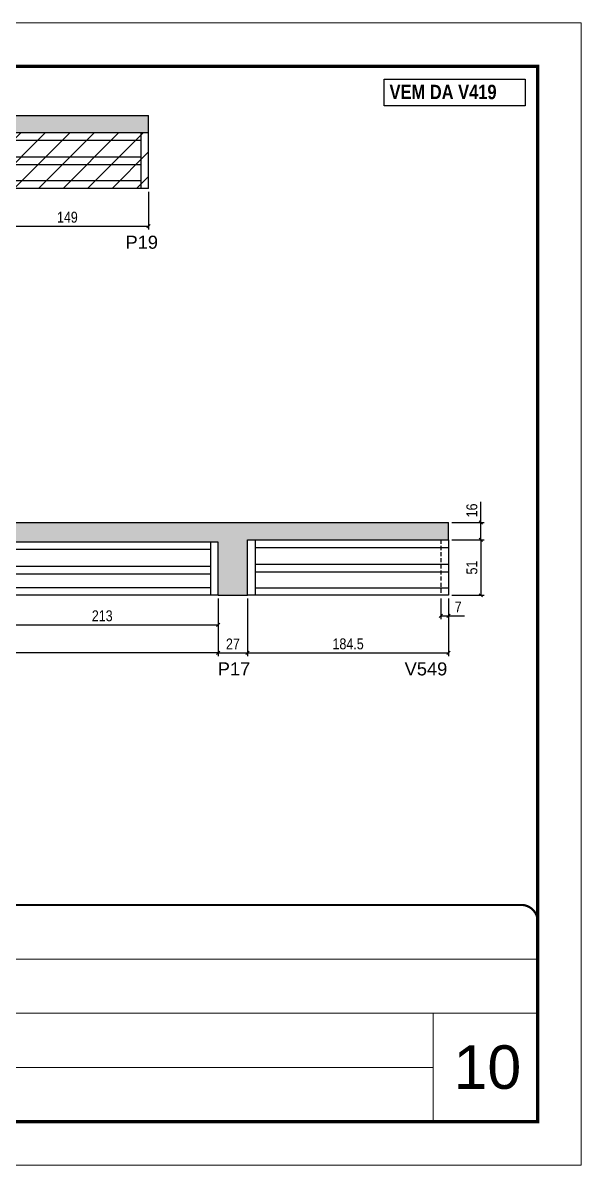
# Model space of a CAD drawing. Extents: x -15895 to 12929, y -2522 to 15173.
# Drawn here: x 5880 to 6393, y 11261 to 12311 of the extents above; entities that cross this region are included whole.
import ezdxf

# ---------------------------------------------------------------- set-up
doc = ezdxf.new("R2010")
doc.units = 0
doc.header["$PDMODE"] = 35
doc.header["$PDSIZE"] = -10
for name, pattern in [('CONTINUO', [0]), ('DASHED', [0.75, 0.5, -0.25]), ('HIDDEN', [0.375, 0.25, -0.125])]:
    doc.linetypes.add(name, pattern=pattern)
for name, color, linetype in [('5', 5, 'Continuous'), ('COTA', 241, 'Continuous'), ('NOMENCLATURA', 7, 'Continuous'), ('Painéis', 200, 'Continuous'), ('SARR_2.2x7', 40, 'Continuous')]:
    doc.layers.add(name, color=color, linetype=linetype)
for name, color, linetype, lineweight in [('CARIMBO', 255, 'Continuous', 9), ('Folhas', 255, 'Continuous', 9), ('Hachura', 251, 'Continuous', 9), ('SARRAFO DE PRESSAO', 251, 'DASHED', 9)]:
    doc.layers.add(name, color=color, linetype=linetype, lineweight=lineweight)
doc.styles.add('ARIAL', font='arial.ttf')
doc.styles.add('COTA TECNICA', font='techl___.ttf', dxfattribs={"height": 10})
doc.styles.get("Standard").update_dxf_attribs({"font": 'arial.ttf'})
doc.styles.add('TECNICA', font='techb___.ttf', dxfattribs={"height": 10})
doc.dimstyles.new('PAINEL', dxfattribs={"dimtxt": 10, "dimasz": 3, "dimexe": 3, "dimexo": 3, "dimgap": 3, "dimtad": 1, "dimdec": 1, "dimzin": 12, "dimdsep": 46, "dimtxsty": 'COTA TECNICA', "dimblk1": 'OBLIQUE', "dimblk2": 'OBLIQUE', "dimsah": 1, "dimcen": 0.9, "dimclrd": 4, "dimclre": 4, "dimclrt": 240, "dimadec": 1, "dimazin": 3, "dimtfac": 1, "dimtdec": 1, "dimtmove": 0, "dimatfit": 3, "dimfxl": 1, "dimtolj": 1, "dimtzin": 12, "dimarcsym": 0})

# ---------------------------------------------------------------- blocks, each defined once
blk = doc.blocks.new('9999999999')
at = {"color": 30, "linetype": 'CONTINUO'}
for p, q in [((98564.6, 34379.6), (99584, 34379.6)), ((98564.6, 34329.8), (99488, 34329.8)), ((99584, 34329.8), (99488, 34329.8)), ((99488, 34329.8), (99488, 34230.2)), ((98564.6, 34280), (99488, 34280))]:
    blk.add_line(p, q, dxfattribs=at)
at = {"color": 30, "linetype": 'CONTINUO', "const_width": 2}
blk.add_lwpolyline([(99584, 34230.2), (99584, 34414.4, 0.414214), (99569, 34429.4), (98229, 34429.4, 0.414214), (98214, 34414.4), (98214, 34245.2, 0.414214), (98229, 34230.2), (99584, 34230.2)], format="xyb", dxfattribs=at)
at = {"layer": 'Folhas'}
blk.add_lwpolyline([(98139, 34190.2), (99624, 34190.2), (99624, 35240.2), (98139, 35240.2)], close=True, dxfattribs=at)
at = {"layer": 'Folhas', "color": 30, "const_width": 3}
blk.add_lwpolyline([(98214, 34230.2), (99584, 34230.2), (99584, 35200.2), (98214, 35200.2)], close=True, dxfattribs=at)
blk = doc.blocks.new('_Oblique')
at = {"color": 0, "linetype": 'ByBlock', "lineweight": -2}
blk.add_line((-0.5, -0.5), (0.5, 0.5), dxfattribs=at)
blk = doc.blocks.new('*D139')
at = {"layer": 'COTA', "color": 4, "lineweight": -2, "transparency": 16777216}
for p, q in [((5846.6, 12155.5), (5846.6, 12120.9)), ((5995.6, 12155.5), (5995.6, 12120.9)), ((5846.6, 12123.9), (5995.6, 12123.9))]:
    blk.add_line(p, q, dxfattribs=at)
at = {"layer": 'Defpoints', "color": 0, "transparency": 16777216}
for p in [(5846.6, 12158.5, 0), (5995.6, 12158.5, 0), (5995.6, 12123.9)]:
    blk.add_point(p, dxfattribs=at)
at = {"layer": 'COTA', "color": 4, "lineweight": -2, "transparency": 16777216, "xscale": 3, "yscale": 3, "zscale": 3, "rotation": 180}
blk.add_blockref('_Oblique', (5846.6, 12123.9), dxfattribs=at)
at = {"layer": 'COTA', "color": 4, "lineweight": -2, "transparency": 16777216, "xscale": 3, "yscale": 3, "zscale": 3}
blk.add_blockref('_Oblique', (5995.6, 12123.9), dxfattribs=at)
at = {"layer": 'COTA', "color": 240, "transparency": 16777216, "insert": (5921.1, 12132), "char_height": 10, "attachment_point": 5, "style": 'COTA TECNICA'}
blk.add_mtext('\\A1;149', dxfattribs=at)
blk = doc.blocks.new('*D152')
at = {"layer": 'COTA', "color": 4, "lineweight": -2, "transparency": 16777216}
for p, q in [((5846.6, 11781.5), (5846.6, 11754.4)), ((6059.6, 11781.5), (6059.6, 11754.4)), ((5846.6, 11757.4), (6059.6, 11757.4))]:
    blk.add_line(p, q, dxfattribs=at)
at = {"layer": 'Defpoints', "color": 0, "transparency": 16777216}
for p in [(5846.6, 11784.5, 0), (6059.6, 11784.5, 0), (6059.6, 11757.4)]:
    blk.add_point(p, dxfattribs=at)
at = {"layer": 'COTA', "color": 4, "lineweight": -2, "transparency": 16777216, "xscale": 3, "yscale": 3, "zscale": 3, "rotation": 180}
blk.add_blockref('_Oblique', (5846.6, 11757.4), dxfattribs=at)
at = {"layer": 'COTA', "color": 4, "lineweight": -2, "transparency": 16777216, "xscale": 3, "yscale": 3, "zscale": 3}
blk.add_blockref('_Oblique', (6059.6, 11757.4), dxfattribs=at)
at = {"layer": 'COTA', "color": 240, "transparency": 16777216, "insert": (5953.1, 11765.6), "char_height": 10, "attachment_point": 5, "style": 'COTA TECNICA'}
blk.add_mtext('\\A1;213', dxfattribs=at)
blk = doc.blocks.new('*D153')
at = {"layer": 'COTA', "color": 4, "lineweight": -2, "transparency": 16777216}
for p, q in [((5358.6, 11781.5), (5358.6, 11728.7)), ((6059.6, 11781.5), (6059.6, 11728.7)), ((6059.6, 11731.7), (5358.6, 11731.7))]:
    blk.add_line(p, q, dxfattribs=at)
at = {"layer": 'Defpoints', "color": 0, "transparency": 16777216}
for p in [(5358.6, 11784.5, 0), (6059.6, 11784.5, 0), (5358.6, 11731.7)]:
    blk.add_point(p, dxfattribs=at)
at = {"layer": 'COTA', "color": 4, "lineweight": -2, "transparency": 16777216, "xscale": 3, "yscale": 3, "zscale": 3, "rotation": 180}
blk.add_blockref('_Oblique', (5358.6, 11731.7), dxfattribs=at)
at = {"layer": 'COTA', "color": 4, "lineweight": -2, "transparency": 16777216, "xscale": 3, "yscale": 3, "zscale": 3}
blk.add_blockref('_Oblique', (6059.6, 11731.7), dxfattribs=at)
at = {"layer": 'COTA', "color": 240, "transparency": 16777216, "insert": (5709.1, 11739.8), "char_height": 10, "attachment_point": 5, "style": 'COTA TECNICA'}
blk.add_mtext('\\A1;701', dxfattribs=at)
blk = doc.blocks.new('*D157')
at = {"layer": 'COTA', "color": 4, "lineweight": -2, "transparency": 16777216}
for p, q in [((6086.6, 11781.5), (6086.6, 11728.7)), ((6271.1, 11781.5), (6271.1, 11728.7)), ((6086.6, 11731.7), (6271.1, 11731.7))]:
    blk.add_line(p, q, dxfattribs=at)
at = {"layer": 'Defpoints', "color": 0, "transparency": 16777216}
for p in [(6086.6, 11784.5), (6271.1, 11784.5), (6271.1, 11731.7)]:
    blk.add_point(p, dxfattribs=at)
at = {"layer": 'COTA', "color": 4, "lineweight": -2, "transparency": 16777216, "xscale": 3, "yscale": 3, "zscale": 3, "rotation": 180}
blk.add_blockref('_Oblique', (6086.6, 11731.7), dxfattribs=at)
at = {"layer": 'COTA', "color": 4, "lineweight": -2, "transparency": 16777216, "xscale": 3, "yscale": 3, "zscale": 3}
blk.add_blockref('_Oblique', (6271.1, 11731.7), dxfattribs=at)
at = {"layer": 'COTA', "color": 240, "transparency": 16777216, "insert": (6178.9, 11739.8), "char_height": 10, "attachment_point": 5, "style": 'COTA TECNICA'}
blk.add_mtext('\\A1;184.5', dxfattribs=at)
blk = doc.blocks.new('*D158')
at = {"layer": 'COTA', "color": 4, "lineweight": -2, "transparency": 16777216}
for p, q in [((6264.1, 11781.5), (6264.1, 11762.7)), ((6271.1, 11781.5), (6271.1, 11762.7)), ((6264.1, 11765.7), (6271.1, 11765.7)), ((6271.1, 11765.7), (6285.9, 11765.7))]:
    blk.add_line(p, q, dxfattribs=at)
at = {"layer": 'Defpoints', "color": 0, "transparency": 16777216}
for p in [(6264.1, 11784.5), (6271.1, 11784.5), (6271.1, 11765.7)]:
    blk.add_point(p, dxfattribs=at)
at = {"layer": 'COTA', "color": 4, "lineweight": -2, "transparency": 16777216, "xscale": 3, "yscale": 3, "zscale": 3, "rotation": 180}
blk.add_blockref('_Oblique', (6264.1, 11765.7), dxfattribs=at)
at = {"layer": 'COTA', "color": 4, "lineweight": -2, "transparency": 16777216, "xscale": 3, "yscale": 3, "zscale": 3}
blk.add_blockref('_Oblique', (6271.1, 11765.7), dxfattribs=at)
at = {"layer": 'COTA', "color": 240, "transparency": 16777216, "insert": (6280, 11773.8), "char_height": 10, "attachment_point": 5, "style": 'COTA TECNICA'}
blk.add_mtext('\\A1;7', dxfattribs=at)
blk = doc.blocks.new('*D159')
at = {"layer": 'COTA', "color": 4, "lineweight": -2, "transparency": 16777216}
for p, q in [((6274.1, 11835.5), (6303.7, 11835.5)), ((6300.7, 11835.5), (6300.7, 11784.5)), ((6274.1, 11784.5), (6303.7, 11784.5))]:
    blk.add_line(p, q, dxfattribs=at)
at = {"layer": 'Defpoints', "color": 0, "transparency": 16777216}
for p in [(6271.1, 11835.5), (6271.1, 11784.5), (6300.7, 11784.5)]:
    blk.add_point(p, dxfattribs=at)
at = {"layer": 'COTA', "color": 4, "lineweight": -2, "transparency": 16777216, "xscale": 3, "yscale": 3, "zscale": 3}
for p, rotation in [((6300.7, 11835.5), 90), ((6300.7, 11784.5), 270)]:
    blk.add_blockref('_Oblique', p, dxfattribs=dict(at, rotation=rotation))
at = {"layer": 'COTA', "color": 240, "transparency": 16777216, "insert": (6292.6, 11810), "char_height": 10, "attachment_point": 5, "rotation": 90, "style": 'COTA TECNICA'}
blk.add_mtext('\\A1;51', dxfattribs=at)
blk = doc.blocks.new('*D160')
at = {"layer": 'COTA', "color": 4, "lineweight": -2, "transparency": 16777216}
for p, q in [((6300.7, 11851.5), (6300.7, 11870.5)), ((6274.1, 11851.5), (6303.7, 11851.5)), ((6300.7, 11835.5), (6300.7, 11851.5)), ((6274.1, 11835.5), (6303.7, 11835.5))]:
    blk.add_line(p, q, dxfattribs=at)
at = {"layer": 'Defpoints', "color": 0, "transparency": 16777216}
for p in [(6271.1, 11851.5), (6300.7, 11851.5), (6271.1, 11835.5)]:
    blk.add_point(p, dxfattribs=at)
at = {"layer": 'COTA', "color": 4, "lineweight": -2, "transparency": 16777216, "xscale": 3, "yscale": 3, "zscale": 3}
for p, rotation in [((6300.7, 11851.5), 90), ((6300.7, 11835.5), 270)]:
    blk.add_blockref('_Oblique', p, dxfattribs=dict(at, rotation=rotation))
at = {"layer": 'COTA', "color": 240, "transparency": 16777216, "insert": (6292.6, 11862.5), "char_height": 10, "attachment_point": 5, "rotation": 90, "style": 'COTA TECNICA'}
blk.add_mtext('\\A1;16', dxfattribs=at)
blk = doc.blocks.new('*D1914')
at = {"layer": 'COTA', "color": 4, "lineweight": -2, "transparency": 16777216}
for p, q in [((6059.6, 11781.5), (6059.6, 11728.7)), ((6086.6, 11781.5), (6086.6, 11728.7)), ((6059.6, 11731.7), (6086.6, 11731.7))]:
    blk.add_line(p, q, dxfattribs=at)
at = {"layer": 'Defpoints', "color": 0, "transparency": 16777216}
for p in [(6059.6, 11784.5), (6086.6, 11784.5), (6086.6, 11731.7)]:
    blk.add_point(p, dxfattribs=at)
at = {"layer": 'COTA', "color": 4, "lineweight": -2, "transparency": 16777216, "xscale": 3, "yscale": 3, "zscale": 3, "rotation": 180}
blk.add_blockref('_Oblique', (6059.6, 11731.7), dxfattribs=at)
at = {"layer": 'COTA', "color": 4, "lineweight": -2, "transparency": 16777216, "xscale": 3, "yscale": 3, "zscale": 3}
blk.add_blockref('_Oblique', (6086.6, 11731.7), dxfattribs=at)
at = {"layer": 'COTA', "color": 240, "transparency": 16777216, "insert": (6073.1, 11739.8), "char_height": 10, "attachment_point": 5, "style": 'COTA TECNICA'}
blk.add_mtext('\\A1;27', dxfattribs=at)

msp = doc.modelspace()

# ---------------------------------------------------------------- hatches: boundary and pattern name
at = {"layer": 'COTA'}
h = msp.add_hatch(dxfattribs=at)
h.set_pattern_fill('AR-CONC', color=256, scale=0.03)
h.set_pattern_definition([(50, (1616.512, 2673.1487), (5.46554, -0.4781726), [0.5715, -6.2865]), (355, (1616.512, 2673.1487), (-1.0573026, 5.7317054), [0.4572, -5.0292175]), (100.451445, (1616.9676, 2673.109), (4.4082374, 5.2535326), [0.4857003, -5.3427073]), (46.1842, (1616.512, 2674.673), (8.1323712, -1.26127), [0.85725, -9.42975]), (96.63556, (1617.19, 2674.568), (7.122124, 7.422784), [0.728551, -8.014068]), (351.18415, (1616.512, 2674.673), (7.122124, 7.422784), [0.685799, -7.543792]), (21, (1617.274, 2674.2917), (4.5484317, -3.067956), [0.5715, -6.2865]), (326, (1617.274, 2674.2917), (1.854061, 5.525639), [0.4572, -5.0292]), (71.451445, (1617.653, 2674.036), (6.4024926, 2.457683), [0.4857003, -5.342698]), (37.5, (1616.5122, 2673.1487), (0.0926581, 2.53665117), [0, -4.96824, 0, -5.1054, 0, -5.04825]), (7.5, (1616.5122, 2673.1487), (2.0045899, 3.00541724), [0, -2.91084, 0, -4.85394, 0, -1.92405]), (327.5, (1614.813, 2673.1487), (4.06771786, -0.1718623), [0, -1.905, 0, -5.9436, 0, -7.8867]), (317.5, (1614.051, 2673.1487), (4.4438754, 0.7627947), [0, -2.4765, 0, -3.94716, 0, -5.6007])])
h.paths.add_polyline_path([(5995.62, 12209.46), (5995.62, 12225.46), (5358.62, 12225.46), (5358.62, 12209.46)])
h = msp.add_hatch(dxfattribs=at)
h.set_pattern_fill('AR-CONC', color=256, scale=0.03)
h.set_pattern_definition([(50, (0, -25.0097), (5.46554, -0.4781726), [0.5715, -6.2865]), (355, (0, -25.0097), (-1.0573026, 5.7317054), [0.4572, -5.0292175]), (100.451445, (0.4555, -25.0496), (4.4082374, 5.2535326), [0.4857003, -5.3427073]), (46.1842, (0, -23.486), (8.1323712, -1.26127), [0.85725, -9.42975]), (96.63556, (0.678, -23.591), (7.122124, 7.4227837), [0.7285507, -8.014068]), (351.18415, (0, -23.486), (7.122124, 7.422784), [0.685799, -7.543792]), (21, (0.762, -23.8667), (4.5484317, -3.067956), [0.5715, -6.2865]), (326, (0.762, -23.8667), (1.8540609, 5.525639), [0.4572, -5.0292]), (71.451445, (1.141, -24.1224), (6.4024926, 2.457683), [0.4857003, -5.3426981]), (37.5, (0, -25.0097), (0.0926581, 2.53665117), [0, -4.96824, 0, -5.1054, 0, -5.04825]), (7.5, (0, -25.0097), (2.0045899, 3.00541724), [0, -2.91084, 0, -4.85394, 0, -1.92405]), (327.5, (-1.6993, -25.0097), (4.06771786, -0.17186232), [0, -1.905, 0, -5.9436, 0, -7.8867]), (317.5, (-2.4613, -25.0097), (4.4438754, 0.7627947), [0, -2.4765, 0, -3.94716, 0, -5.6007])])
h.paths.add_polyline_path([(6086.62, 11835.49), (6271.12, 11835.49), (6271.12, 11851.49), (5358.62, 11851.49), (5358.62, 11833.49), (6059.62, 11833.49), (6059.62, 11784.49), (6086.62, 11784.49)])
at = {"layer": 'Hachura', "linetype": 'ByBlock'}
h = msp.add_hatch(dxfattribs=at)
h.set_pattern_fill('ANSI31', color=256, scale=5)
h.paths.add_polyline_path([(5602.62, 12209.46), (5358.62, 12209.46), (5358.62, 12158.46), (5602.62, 12158.46)])
h.paths.add_polyline_path([(5846.62, 12209.46), (5602.62, 12209.46), (5602.62, 12158.46), (5846.62, 12158.46)])
h.paths.add_polyline_path([(5995.62, 12209.46), (5846.62, 12209.46), (5846.62, 12158.46), (5995.62, 12158.46)])

# ---------------------------------------------------------------- linework, layer by layer
at = {"layer": 'COTA'}
for p, q in [((5358.62, 12225.46), (5995.62, 12225.46)), ((5995.62, 12209.46), (5995.62, 12225.46)), ((5358.62, 11851.49), (6271.12, 11851.49)), ((6271.12, 11835.49), (6271.12, 11851.49)), ((6059.62, 11784.49), (6086.62, 11784.49))]:
    msp.add_line(p, q, dxfattribs=at)
at = {"layer": 'NOMENCLATURA'}
msp.add_lwpolyline([(6211.92, 12258.88), (6341.55, 12258.88), (6341.55, 12234.32), (6211.92, 12234.32)], close=True, dxfattribs=at)
at = {"layer": 'Painéis', "linetype": 'ByBlock'}
for p, q in [((5995.62, 12209.46), (5358.62, 12209.46)), ((5995.62, 12158.46), (5995.62, 12209.46)), ((5995.62, 12158.46), (5358.62, 12158.46)), ((6086.62, 11784.49), (6086.62, 11835.49)), ((6086.62, 11835.49), (6271.12, 11835.49)), ((6271.12, 11835.49), (6271.12, 11784.49)), ((6059.62, 11833.49), (5358.62, 11833.49)), ((6059.62, 11784.49), (6059.62, 11833.49)), ((6059.62, 11784.49), (5358.62, 11784.49)), ((6271.12, 11784.49), (6086.62, 11784.49))]:
    msp.add_line(p, q, dxfattribs=at)
at = {"layer": 'SARR_2.2x7', "linetype": 'Continuous'}
for p, q in [((5988.62, 12202.46), (5846.62, 12202.46)), ((5988.62, 12209.46), (5988.62, 12158.46)), ((5988.62, 12187.15), (5846.62, 12187.15)), ((5988.62, 12180.15), (5846.62, 12180.15)), ((5988.62, 12165.46), (5846.62, 12165.46)), ((6093.62, 11835.49), (6093.62, 11784.49)), ((6052.62, 11826.49), (5846.62, 11826.49)), ((6052.62, 11833.49), (6052.62, 11784.49)), ((6093.62, 11828.49), (6271.12, 11828.49)), ((6093.62, 11813.17), (6271.12, 11813.17)), ((5846.62, 11811.17), (6052.62, 11811.17)), ((5846.62, 11804.17), (6052.62, 11804.17)), ((6093.62, 11806.17), (6271.12, 11806.17)), ((6052.62, 11791.49), (5846.62, 11791.49)), ((6093.62, 11791.49), (6271.12, 11791.49))]:
    msp.add_line(p, q, dxfattribs=at)
at = {"layer": 'SARR_2.2x7', "linetype": 'HIDDEN', "ltscale": 15}
msp.add_line((6264.12, 11835.49), (6264.12, 11784.49), dxfattribs=at)

# ---------------------------------------------------------------- block references
at = {"layer": 'SARRAFO DE PRESSAO', "color": 6, "linetype": 'ByBlock'}
msp.add_blockref('9999999999', (-93231.11, -22929.5), dxfattribs=at)

# ---------------------------------------------------------------- texts
at = {"layer": '5', "linetype": 'Continuous'}
for s, p in [('P19', (5974.47, 12103.07, 0)), ('P17', (6059.19, 11710.87)), ('V549', (6230.8, 11710.87))]:
    msp.add_text(s, height=12, rotation=0.00004, dxfattribs=at).set_placement(p)
at = {"layer": 'CARIMBO', "style": 'ARIAL'}
msp.add_text('10', height=40, dxfattribs=at).set_placement((6275.73, 11330.85))
at = {"layer": 'NOMENCLATURA', "style": 'TECNICA'}
msp.add_text('VEM DA V419', height=13.2, dxfattribs=at).set_placement((6216.93, 12240.58))

# ---------------------------------------------------------------- dimensions: what is measured, and where the dimension line sits
at = {"layer": 'COTA'}
for base, p1, p2, picture, middle in [((5995.62, 12123.92, 0), (5846.62, 12158.46), (5995.62, 12158.46), '*D139', (5921.12, 12132.02, 0)), ((5358.62, 11731.71, 0), (6059.62, 11784.49), (5358.62, 11784.49), '*D153', (5709.12, 11739.81, 0)), ((6059.62, 11757.37, 0), (5846.62, 11784.49), (6059.62, 11784.49), '*D152', (5953.12, 11765.59, 0)), ((6086.62, 11731.71), (6059.62, 11784.49), (6086.62, 11784.49), '*D1914', (6073.12, 11739.78)), ((6271.12, 11731.71), (6086.62, 11784.49), (6271.12, 11784.49), '*D157', (6178.87, 11739.84)), ((6271.12, 11765.74), (6264.12, 11784.49), (6271.12, 11784.49), '*D158', (6279.99, 11773.81))]:
    dim = msp.add_linear_dim(base=base, p1=p1, p2=p2, dimstyle='PAINEL', dxfattribs=at)
    dim.commit()
    dim.dimension.update_dxf_attribs({"geometry": picture, "text_midpoint": middle})
for base, p2, picture, middle in [((6300.69, 11851.49), (6271.12, 11851.49), '*D160', (6292.58, 11862.5)), ((6300.69, 11784.49), (6271.12, 11784.49), '*D159', (6292.58, 11809.99))]:
    dim = msp.add_linear_dim(base=base, p1=(6271.12, 11835.49), p2=p2, angle=90, dimstyle='PAINEL', dxfattribs=at)
    dim.commit()
    dim.dimension.update_dxf_attribs({"geometry": picture, "text_midpoint": middle})

doc.saveas('drawing.dxf')
